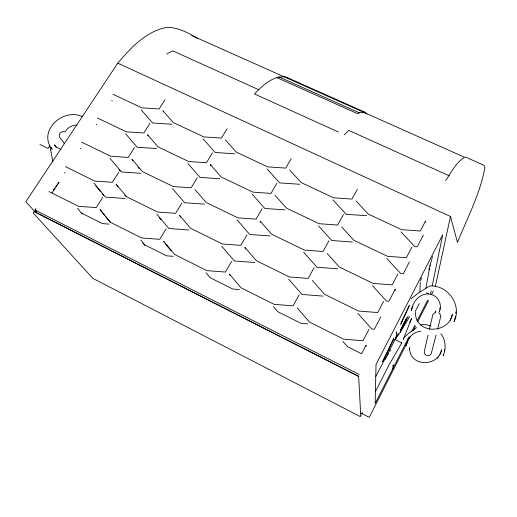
<?xml version="1.0" encoding="UTF-8"?>
<svg xmlns="http://www.w3.org/2000/svg" width="517" height="517" viewBox="0 0 517 517"><rect width="100%" height="100%" fill="white"/><g stroke="black" fill="none" stroke-linecap="round" stroke-linejoin="round"><path stroke-width="0.78" d="M419.914 292.111L420.231 282.153M455.729 313.373L455.807 311.829M444.53 351.224L444.614 349.641M395.156 290.476L395.272 289.081L388.926 301.269L386.425 301.068L372.486 285.642M393.094 366.042L393.217 364.886L392.72 369.5M396.1 337.103L395.944 338.603L396.662 331.856L396.507 333.387M406.252 344.652L406.071 345.912L407.558 341.614M425.375 222.239L425.562 220.979L420.321 231.021L401.567 229.664L368.13 213.986L356.058 200.984M409.374 348.891L409.58 347.65C409.044 367.031 438.164 367.316 441.725 349.692L439.935 354.488M425.866 288.124L430.131 265.118M430.422 294.632L431.23 290.696M432.199 285.972L442.707 234.776L376.021 364.543L375.148 403.486L408.966 336.884M435.288 286.715L450.475 216.487L117.766 63.139L25.85 201.688L35.55 212.409M428.063 335.055L424.289 351.515C423.294 355.909 430.609 357.499 431.391 353.001L436.083 335.074M429.317 329.575L432.891 314.478L435.269 312.481L435.812 310.969L435.424 312.617M439.728 310.219L439.308 311.874C442.449 305.03 438.539 296.415 431.256 294.464M437.712 328.838L440.827 316.094L440.103 314.116L438.455 312.727M428.826 269.635L429.478 267.308M429.918 265.757L432.542 256.438M455.561 316.462L454.029 321.645C462.353 305.243 447.858 284.848 429.866 285.907L418.227 293.081L411.144 298.8M443.56 354.584L443.172 355.793C446.249 348.678 445.809 339.902 440.865 333.736M412.824 306.342L411.37 310.517C412.469 302.219 419.416 293.572 428.386 293.947M406.963 317.748L400.158 332.528L396.739 337.058M404.113 337.162L411.59 318.466M450.255 320.288L452.401 314.498C448.31 334.512 414.97 334.312 415.442 312.249M405.858 319.616L400.539 330.124L406.407 319.235L402.446 326.654L404.779 321.781M420.379 280.757L421.659 277.868M405.916 319.693L404.359 323.17L408.197 316.197M400.656 324.754L409.503 305.192M375.413 391.737L388.784 365.319L401.896 342.726M393.922 337.859L382.548 361.745L393.689 339.372M400.817 323.383L409.089 306.012M408.217 340.503L369.228 417.348L361.338 413.277M408.947 339.068L410.401 336.199M413.316 330.46L415.494 326.162M417.678 321.858L428.599 300.338M431.501 294.619L433.311 291.052M375.749 376.557L398.271 333.523M411.513 331.869L414.783 325.426M416.967 321.128L427.514 300.364M360.995 415.274L360.304 416.631L92.821 278.34L33.127 212.901L34.077 211.459L358.649 376.292L360.737 415.17M362.378 412.572L361.687 413.923L360.317 413.212M409.722 322.304L411.558 318.705M415.229 311.512L419.261 303.595M368.951 329.387L363.012 340.748L343.65 339.165L309.444 322.033L297.256 307.932M383.562 301.398L377.74 312.552L358.533 311.034L324.521 294.276L312.358 280.46M397.916 273.926L392.19 284.88L373.138 283.413L339.32 267.024L327.19 253.492M411.997 246.952L406.381 257.705L387.479 256.296L353.854 240.263L341.75 227.002M380.822 316.843L374.36 329.258L371.839 329.051L357.861 313.302M409.458 261.828L403.215 273.81L400.746 273.596L386.845 258.481M423.384 235.061L417.271 246.809L414.808 246.628L400.946 231.816M299.169 294.787L293.068 305.844L274.133 304.339L241.019 287.749L229.412 274.068L230.078 275.516M314.181 267.567L308.197 278.417L289.404 276.976L256.471 260.749L244.884 247.339L245.543 249.091M328.928 240.832L323.047 251.488L304.403 250.099L271.651 234.227L260.083 221.089L260.465 222.336M343.411 214.581L337.633 225.044L319.138 223.706L286.56 208.177L275.012 195.297M357.357 189.293L351.961 199.071L333.607 197.785L301.204 182.585L289.682 169.957M409.613 316.663L400.158 332.528M384.945 359.735L386.47 357.034M231.603 261.292L225.36 272.045L206.826 270.624L174.752 254.558L163.702 241.277L164.419 242.46M246.984 234.796L240.851 245.362L222.465 243.992L190.56 228.268L179.515 215.253L180.498 217.14M262.093 208.771L256.07 219.15L237.82 217.831L206.083 202.451L195.051 189.687M276.944 183.205L271.024 193.403L252.91 192.13L221.334 177.079L210.316 164.561L210.858 165.97M291.239 158.577L285.714 168.103L267.735 166.881L236.321 152.147L225.315 139.874M387.233 355.69L388.694 353.182M389.831 351.237L390.652 349.86M166.157 228.844L159.772 239.319L141.632 237.962L110.554 222.394L100.027 209.495L104.363 215.091M181.874 203.045L175.606 213.334L157.601 212.035L126.678 196.796L116.151 184.149L117.87 186.837M197.32 177.699L191.161 187.807L173.292 186.559L142.518 171.644L131.997 159.242L132.953 160.942M212.5 152.793L206.445 162.726L188.711 161.524L158.086 146.918L147.571 134.756L148.166 135.945M227.125 128.791L221.47 138.078L203.86 136.921L173.389 122.619L162.881 110.69L163.43 111.93M445.667 180.62C451.347 172.536 455.858 162.351 464.647 157.317L191.704 35.576M102.721 197.397L96.22 207.595L78.455 206.315L49.031 191.574M118.755 172.271L112.363 182.288L94.727 181.053L65.439 166.623M134.51 147.571L128.229 157.42L110.722 156.231L81.57 142.104M149.995 123.292L143.816 132.972L126.439 131.835L97.422 117.999M164.923 99.891L159.146 108.945L141.891 107.846L113.016 94.301M52.075 192.88L59.074 182.223L55.739 186.747M35.97 208.577L35.02 210.018L36.642 211.815M82.287 116.68C65.258 108.066 40.423 127.479 49.806 145.794L48.036 148.45L39.958 144.489M407.745 340.335C410.388 335.611 415.086 331.119 420.883 331.533M53.354 189.978L54.783 188.039M437.33 358.255L438.261 357.034M117.766 63.139C131.105 47.59 146.498 30.645 167.767 27.272C178.533 27.756 188.531 32.784 197.475 38.465M344.316 134.782L348.762 130.394L449.124 175.741M403.557 337.976L408.889 333.181L416.67 327.629M366.992 114.134L364.912 112.215L359.296 112.809L357.79 113.772L276.938 77.634M420.799 325.206L422.195 324.43L427.068 324.863L430.409 325.91M364.912 112.215L286.043 77.046C273.17 75.159 262.739 85.434 254.435 93.945L338.415 132.009M360.698 413.548L361.228 413.561M77.098 125.127C72.212 124.804 67.359 127.66 65.052 131.951C63.229 131.118 60.961 131.874 59.849 133.502C57.523 137.354 63.061 140.391 64.263 143.558M171.896 124.229L152.625 122.981L141.128 109.778M156.567 148.553L137.16 147.255L125.657 133.8M234.841 153.795L215.175 152.476L203.129 138.899M140.979 173.305L121.43 171.954L109.914 158.234M219.828 178.753L200.021 177.383L187.955 163.54M299.737 184.278L279.658 182.889L267.037 168.917M125.114 198.489L105.423 197.08L93.907 183.089M204.558 204.157L184.595 202.729L172.523 188.608M285.067 209.896L264.84 208.454L252.193 194.205M366.676 215.718L346.17 214.258L332.948 199.872M108.971 224.113L102.515 223.641L81.343 213.004M189.009 230.007L168.897 228.527L156.813 214.122M270.139 235.978L249.75 234.479L237.09 219.938M352.381 242.034L331.714 240.508L318.459 225.839M173.182 256.322L166.59 255.825L144.741 244.851L140.824 240.095M254.939 262.526L234.395 260.969L221.715 246.137M337.821 268.821L316.992 267.237L303.712 252.27M239.461 289.565L232.721 289.035L210.167 277.713L206.057 272.814M322.996 296.105L302.006 294.464L288.693 279.18M307.899 323.894L301.01 323.338L277.719 311.641L273.403 306.587M61.032 149.529L56.424 147.08L54.324 144.715M465.326 156.987L483.977 165.304L484.959 167.527C480.08 193.739 467.478 217.812 457.467 242.331L450.475 216.487M278.76 76.839L359.296 112.809M258.907 89.803L172.82 50.905A92.517 37.004 -65 0 0 166.745 54.162M35.402 210.193L35.02 210.018L359.25 374.495M111.73 100.621L112.422 100.944M96.22 124.242L96.912 124.571M426.454 292.725L429.763 294.315M80.439 148.269L81.137 148.605M64.392 172.704L65.09 173.053M394.471 339.281L401.78 342.9M342.965 341.485L347.502 346.687L361.603 353.77L366.101 345.13L366.126 346.28M138.078 167.359L139.073 168.536M119.123 169.97L120.118 171.153M159.281 217.838L160.781 219.628M124.843 195.226L125.844 196.421M165.634 244.237L171.127 250.842M95.768 185.784L100.75 191.833M102.243 193.649L103.736 195.465M142.899 243.048L144.844 245.413M105.358 216.313L110.341 222.42M77.615 208.383L81.925 213.805M35.738 210.458L36.048 211.757L34.749 211.964L358.055 376.163L357.745 375.71M50.401 146.964L52.191 149.394L51.202 147.461M54.763 145.329L56.088 147.158M49.806 145.794L52.889 161.653M403.635 339.798L403.518 338.247M439.909 307.764L439.935 309.16"/></g></svg>
